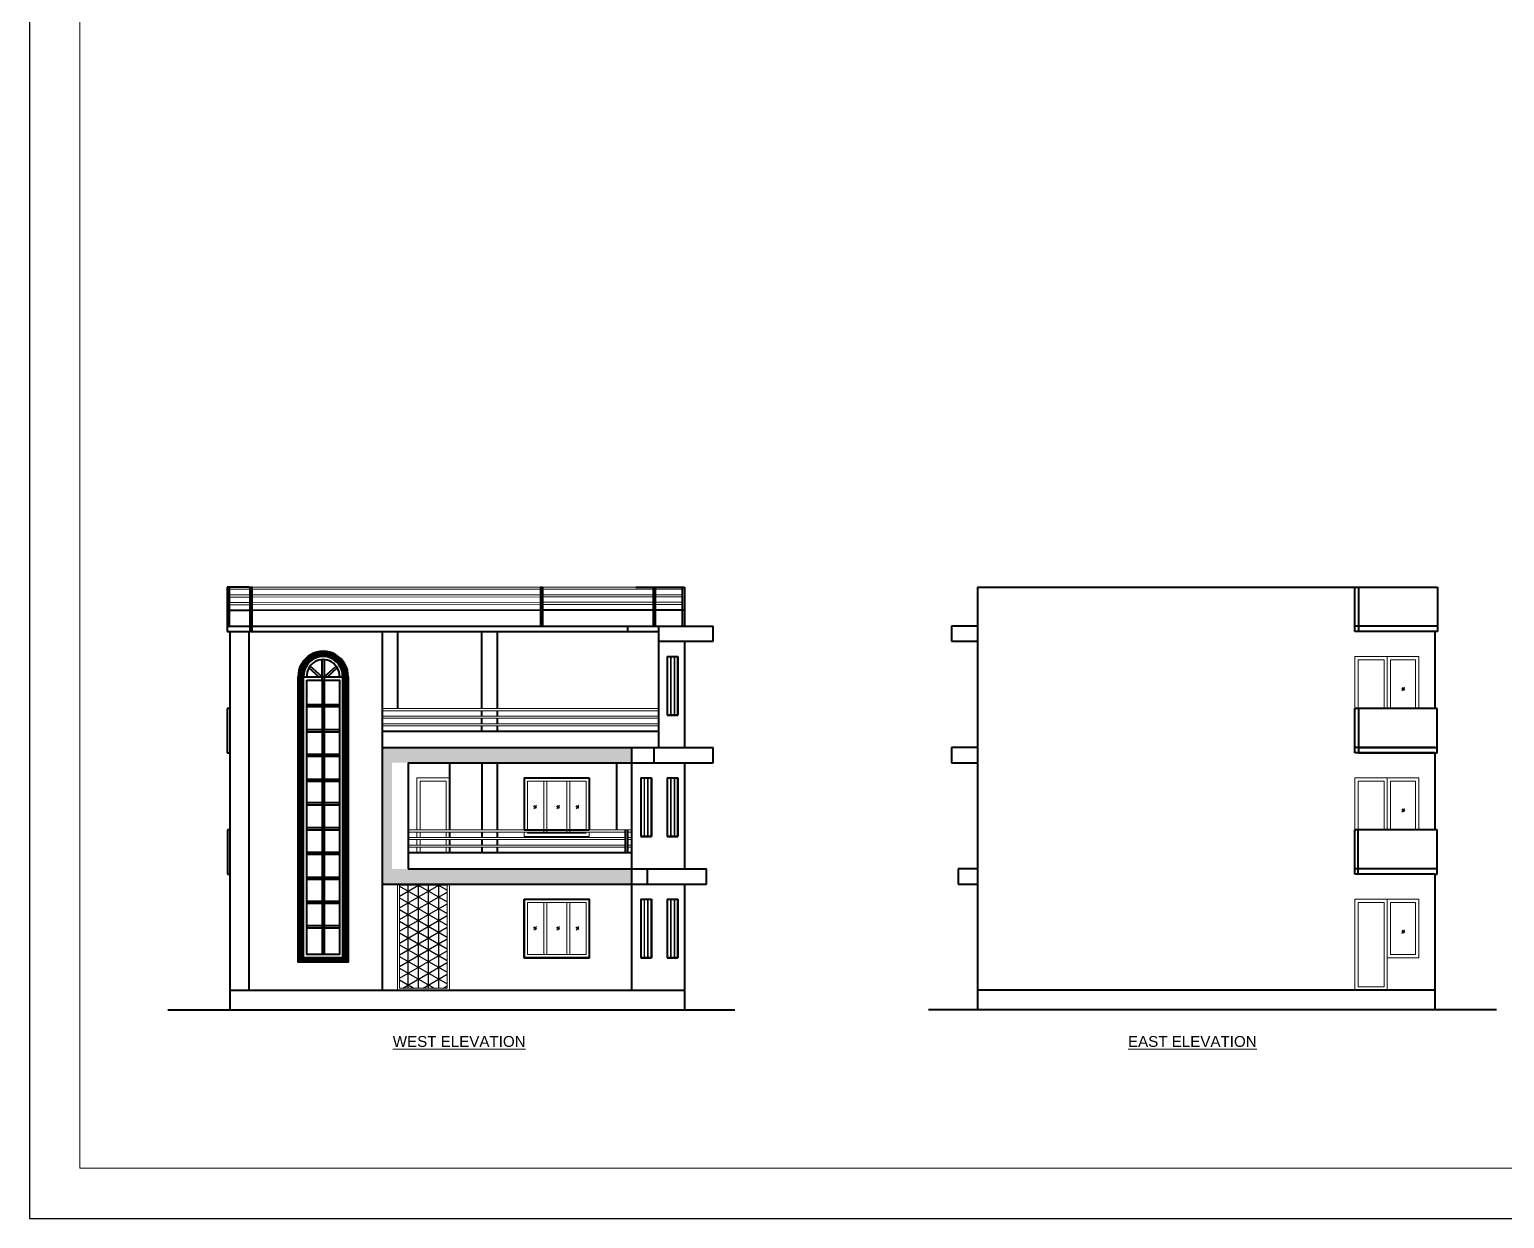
# Model space of a CAD drawing. Header units: inches. Extents: x -14619 to 1971361, y -855114 to -978.
# Drawn here: x 8069 to 9431, y -9590 to -8493 of the extents above; entities that cross this region are included whole.
import ezdxf

# ---------------------------------------------------------------- set-up
doc = ezdxf.new("R2010")
doc.units = ezdxf.units.IN
doc.header["$LTSCALE"] = 0.5
doc.header["$MEASUREMENT"] = 0
for name, color, linetype, lineweight in [('ELE1', 3, 'Continuous', 9), ('elev 25', 143, 'Continuous', 20), ('HACTH', 8, 'Continuous', 5), ('TEXT', 220, 'Continuous', 9), ('wall', 20, 'Continuous', 40), ('win door light', 30, 'Continuous', 18)]:
    doc.layers.add(name, color=color, linetype=linetype, lineweight=lineweight)
doc.styles.add('arial', font='arial.ttf')

msp = doc.modelspace()

# ---------------------------------------------------------------- hatches: boundary and pattern name
h = msp.add_hatch()
h.set_pattern_fill('ANSI31', color=256)
h.paths.add_polyline_path([(8322.4, -9090.3), (8322.4, -9090.3, -1.047831), (8358.4, -9090.6), (8358.4, -9349.6), (8363.4, -9349.6), (8363.4, -9090.4, 1.023644), (8317.4, -9090.3), (8317.4, -9349.6), (8322.4, -9349.6)])
h.paths.add_polyline_path([(8363.4, -9349.6), (8358.4, -9349.6), (8317.4, -9349.6), (8317.4, -9353.6), (8363.4, -9353.6)])
h = msp.add_hatch()
h.set_pattern_fill('NET3', color=256, scale=75, angle=90)
h.set_pattern_definition([(90, (-7462.249, 0), (-9.375, 6e-16), []), (150, (-7462.249, 0), (-4.6875, -8.118988), []), (210, (-7462.249, 0), (4.6875, -8.118988), [])])
h.paths.add_polyline_path([(8455, -9282.6), (8411, -9282.6), (8411, -9377.6), (8455, -9377.6)])
at = {"layer": 'HACTH'}
h = msp.add_hatch(color=256, dxfattribs=at)
h.dxf.hatch_style = 1
h.paths.add_polyline_path([(8395, -9155.6), (8395, -9281.6), (8409, -9281.6), (8457, -9281.6), (8625.1, -9281.6), (8625.1, -9267.6), (8404, -9267.6), (8404, -9169.6), (8625.1, -9169.6), (8625.1, -9155.6)])

# ---------------------------------------------------------------- linework, layer by layer
msp.add_line((8541, -9007.4), (8543, -9007.4))
at = {"layer": 'Defpoints'}
msp.add_lwpolyline([(11247, -7342.3), (8069.4, -7342.3), (8069.4, -9590.3), (11247, -9590.3)], close=True, dxfattribs=at)
at = {"layer": 'ELE1'}
msp.add_lwpolyline([(8115.7, -7388.7), (11200.6, -7388.7), (11200.6, -9544), (8115.7, -9544)], close=True, dxfattribs=at)
at = {"layer": 'elev 25'}
for p, q in [((8541, -9007.6), (8253.8, -9007.6)), ((8273, -9009.6), (8253.8, -9009.6)), ((8543, -9009.4), (8275, -9009.6)), ((8628.9, -9007.6), (8543, -9007.6)), ((8644.9, -9009.6), (8543, -9009.6)), ((8671.9, -9009.6), (8646.9, -9009.6)), ((8273, -9014.8), (8253.8, -9014.8)), ((8273, -9016.8), (8253.8, -9016.8)), ((8273, -9021.8), (8253.8, -9021.8)), ((8273, -9023.8), (8253.8, -9023.8)), ((8541, -9014.6), (8275, -9014.8)), ((8541, -9016.6), (8275, -9016.8)), ((8541, -9021.6), (8275, -9021.8)), ((8541, -9023.6), (8275, -9023.8)), ((8644.9, -9014.6), (8543, -9014.6)), ((8644.9, -9016.6), (8543, -9016.6)), ((8644.9, -9021.6), (8543, -9021.6)), ((8644.9, -9023.6), (8543, -9023.6)), ((8671.9, -9014.6), (8646.9, -9014.6)), ((8671.9, -9016.6), (8646.9, -9016.6)), ((8671.9, -9021.6), (8646.9, -9021.6)), ((8671.9, -9023.6), (8646.9, -9023.6)), ((8650, -9119.6), (8395, -9119.6)), ((8650, -9121.6), (8395, -9121.6)), ((8650, -9126.6), (8395, -9126.6)), ((8650, -9128.6), (8395, -9128.6)), ((8650, -9133.6), (8395, -9133.6)), ((8650, -9135.6), (8395, -9135.6)), ((8505, -9231.6), (8419, -9231.6)), ((8505, -9233.6), (8419, -9233.6)), ((8505, -9238.6), (8419, -9238.6)), ((8505, -9240.6), (8419, -9240.6)), ((8625.1, -9231.6), (8501, -9231.6)), ((8619.2, -9233.6), (8501, -9233.6)), ((8619.2, -9238.6), (8501, -9238.6)), ((8619.2, -9240.6), (8501, -9240.6)), ((8625.1, -9233.6), (8621.2, -9233.6)), ((8625.1, -9238.6), (8621.2, -9238.6)), ((8625.1, -9240.6), (8621.2, -9240.6)), ((8505, -9245.6), (8419, -9245.6)), ((8505, -9247.6), (8419, -9247.6)), ((8619.2, -9245.6), (8501, -9245.6)), ((8619.2, -9247.6), (8501, -9247.6)), ((8625.1, -9245.6), (8621.2, -9245.6)), ((8625.1, -9247.6), (8621.2, -9247.6))]:
    msp.add_line(p, q, dxfattribs=at)
at = {"layer": 'wall'}
for p, q in [((8254.4, -9007.6), (8251.8, -9007.6)), ((8251.8, -9007.6), (8251.8, -9048.6)), ((8253.8, -9007.6), (8253.8, -9043.6)), ((8271.7, -9007.6), (8254.4, -9007.6)), ((8271.7, -9007.6), (8275, -9007.6)), ((8273, -9048.6), (8273, -9007.6)), ((8275, -9048.6), (8275, -9007.6)), ((8541, -9007.4), (8541, -9043.4)), ((8543, -9007.4), (8543, -9043.4)), ((8628.9, -9007.6), (8673.9, -9007.6)), ((8644.9, -9007.6), (8644.9, -9043.6)), ((8646.9, -9007.6), (8646.9, -9043.6)), ((8671.9, -9007.6), (8671.9, -9043.6)), ((8673.9, -9007.6), (8673.9, -9043.6)), ((8944.5, -9007.6), (8944.5, -9397.6)), ((8944.5, -9007.6), (9366.4, -9007.6)), ((9292.6, -9048.6), (9292.6, -9007.6)), ((9296.3, -9048.6), (9296.3, -9007.6)), ((9366.4, -9007.6), (9369, -9007.6)), ((9369, -9007.6), (9369, -9048.6)), ((8253.8, -9028.8), (8273, -9028.8)), ((8275, -9028.8), (8541, -9028.6)), ((8543, -9028.6), (8673.9, -9028.6)), ((8251.8, -9043.6), (8700.4, -9043.6)), ((8251.8, -9048.6), (8271.7, -9048.6)), ((8254.4, -9048.6), (8254.4, -9397.6)), ((8271.7, -9048.6), (8271.7, -9379.6)), ((8271.7, -9048.6), (8650, -9048.6)), ((8395, -9048.6), (8395, -9379.6)), ((8409, -9048.6), (8409, -9119.6)), ((8487, -9119.6), (8487, -9048.6)), ((8501, -9048.6), (8501, -9119.6)), ((8621.2, -9043.6), (8621.2, -9048.6)), ((8650, -9043.6), (8650, -9057.6)), ((8700.4, -9057.6), (8700.4, -9043.6)), ((8944.5, -9043.6), (8920.4, -9043.6)), ((8920.4, -9043.6), (8920.4, -9057.6)), ((9369, -9043.6), (9292.6, -9043.6)), ((9366.4, -9048.6), (9292.6, -9048.6)), ((9366.4, -9048.6), (9366.4, -9119.6)), ((9369, -9048.6), (9366.4, -9048.6)), ((8650, -9057.6), (8650, -9155.6)), ((8650, -9057.6), (8700.4, -9057.6)), ((8673.9, -9057.6), (8673.9, -9155.6)), ((8920.4, -9057.6), (8944.5, -9057.6)), ((8339.4, -9090.3), (8328.4, -9080.4)), ((8339.4, -9093.3), (8339.4, -9074.5)), ((8341.4, -9074.5), (8341.4, -9346.6)), ((8341.4, -9090.3), (8352.3, -9080.4)), ((8658, -9071.6), (8658, -9125.6)), ((8658, -9071.6), (8658, -9125.6)), ((8658, -9071.6), (8667.8, -9071.6)), ((8667.8, -9071.6), (8667.8, -9125.6)), ((8667.8, -9071.6), (8667.8, -9125.6)), ((8317.4, -9353.6), (8317.4, -9090.3)), ((8336.4, -9090.3), (8327.3, -9082.1)), ((8339.4, -9093.2), (8339.4, -9346.6)), ((8344.3, -9090.3), (8353.4, -9082.1)), ((8254.4, -9119.6), (8251.9, -9119.6)), ((8251.9, -9119.6), (8251.9, -9160.6)), ((8325.4, -9115.9), (8355.4, -9115.9)), ((8325.4, -9117.9), (8355.4, -9117.9)), ((8487, -9126.6), (8487, -9121.6)), ((8501, -9121.6), (8501, -9126.6)), ((9366.4, -9119.6), (9292.6, -9119.6)), ((9292.6, -9160.6), (9292.6, -9119.6)), ((9296.1, -9119.6), (9296.1, -9160.6)), ((9368.8, -9119.6), (9366.4, -9119.6)), ((9368.8, -9160.6), (9368.8, -9119.6)), ((8487, -9133.6), (8487, -9128.6)), ((8501, -9128.6), (8501, -9133.6)), ((8658, -9125.6), (8667.8, -9125.6)), ((8325.4, -9139), (8355.4, -9139)), ((8325.4, -9141), (8355.4, -9141)), ((8395, -9140.6), (8650, -9140.6)), ((8487, -9140.6), (8487, -9135.6)), ((8501, -9135.6), (8501, -9140.6)), ((8251.9, -9160.6), (8254.4, -9160.6)), ((8325.4, -9161.6), (8355.4, -9161.6)), ((8395, -9155.6), (8700.4, -9155.6)), ((8625.1, -9155.6), (8625.1, -9379.6)), ((8645.5, -9155.6), (8645.5, -9169.6)), ((8700.4, -9169.6), (8700.4, -9155.6)), ((8944.5, -9155.6), (8920.4, -9155.6)), ((8920.4, -9155.6), (8920.4, -9169.6)), ((9366.4, -9155.6), (9292.6, -9155.6)), ((9366.4, -9160.6), (9292.6, -9160.6)), ((9296.1, -9155.6), (9368.8, -9155.6)), ((9296.1, -9160.6), (9368.6, -9160.6)), ((9366.4, -9160.6), (9366.4, -9231.6)), ((8325.4, -9163.6), (8355.4, -9163.6)), ((8419, -9169.6), (8419, -9267.6)), ((8419, -9169.6), (8625.1, -9169.6)), ((8457, -9169.6), (8457, -9231.6)), ((8487, -9169.6), (8487, -9231.6)), ((8501, -9169.6), (8501, -9231.6)), ((8611.1, -9169.6), (8611.1, -9231.6)), ((8625.1, -9169.6), (8700.4, -9169.6)), ((8673.9, -9169.6), (8673.9, -9267.6)), ((8920.4, -9169.6), (8944.5, -9169.6)), ((8325.4, -9184.8), (8355.4, -9184.8)), ((8325.4, -9186.8), (8355.4, -9186.8)), ((8526.1, -9183.6), (8526.1, -9231.6)), ((8526.1, -9183.6), (8526.1, -9231.6)), ((8526.1, -9183.6), (8586.1, -9183.6)), ((8586.1, -9183.6), (8586.1, -9231.6)), ((8586.1, -9183.6), (8586.1, -9231.6)), ((8633.6, -9183.6), (8633.6, -9237.6)), ((8633.6, -9183.6), (8633.6, -9237.6)), ((8633.6, -9183.6), (8643.4, -9183.6)), ((8643.4, -9183.6), (8643.4, -9237.6)), ((8643.4, -9183.6), (8643.4, -9237.6)), ((8658, -9183.6), (8658, -9237.6)), ((8658, -9183.6), (8658, -9237.6)), ((8658, -9183.6), (8667.8, -9183.6)), ((8667.8, -9183.6), (8667.8, -9237.6)), ((8667.8, -9183.6), (8667.8, -9237.6)), ((8325.4, -9206.4), (8355.4, -9206.4)), ((8325.4, -9208.4), (8355.4, -9208.4)), ((8325.4, -9229.5), (8355.4, -9229.5)), ((8254.4, -9231.6), (8252.2, -9231.6)), ((8252.2, -9231.6), (8252.2, -9272.6)), ((8325.4, -9231.5), (8355.4, -9231.5)), ((8395, -9231.6), (8395, -9272.6)), ((8457, -9233.6), (8457, -9238.6)), ((8457, -9240.6), (8457, -9245.6)), ((8487, -9233.6), (8487, -9238.6)), ((8487, -9240.6), (8487, -9245.6)), ((8501, -9233.6), (8501, -9238.6)), ((8501, -9240.6), (8501, -9245.6)), ((8526.1, -9231.6), (8586.1, -9231.6)), ((8619.2, -9231.6), (8619.2, -9252.6)), ((8621.2, -9231.6), (8621.2, -9252.6)), ((8633.6, -9237.6), (8643.4, -9237.6)), ((8658, -9237.6), (8667.8, -9237.6)), ((9366.4, -9231.6), (9292.6, -9231.6)), ((9292.6, -9272.6), (9292.6, -9231.6)), ((9295.7, -9272.6), (9295.7, -9231.6)), ((9368.6, -9231.6), (9366.4, -9231.6)), ((9368.6, -9272.6), (9368.6, -9231.6)), ((8325.4, -9252.1), (8355.4, -9252.1)), ((8325.4, -9254.1), (8355.4, -9254.1)), ((8419, -9252.6), (8505, -9252.6)), ((8457, -9247.6), (8457, -9252.6)), ((8487, -9247.6), (8487, -9252.6)), ((8501, -9247.6), (8501, -9252.6)), ((8501, -9252.6), (8625.1, -9252.6)), ((8419, -9267.6), (8694.4, -9267.6)), ((8639.4, -9267.6), (8639.4, -9281.6)), ((8694.4, -9281.6), (8694.4, -9267.6)), ((8944.5, -9267.6), (8926.4, -9267.6)), ((8926.4, -9267.6), (8926.4, -9281.6)), ((9368.6, -9267.6), (9292.6, -9267.6)), ((8252.2, -9272.6), (8254.4, -9272.6)), ((8325.4, -9275.2), (8355.4, -9275.2)), ((8325.4, -9277.2), (8355.4, -9277.2)), ((8395, -9281.6), (8625.1, -9281.6)), ((8625.1, -9281.6), (8694.4, -9281.6)), ((8673.9, -9281.6), (8673.9, -9397.6)), ((8926.4, -9281.6), (8944.5, -9281.6)), ((9366.4, -9272.6), (9292.6, -9272.6)), ((9366.4, -9272.6), (9366.4, -9397.6)), ((9366.4, -9272.6), (9368.6, -9272.6)), ((8325.4, -9297.3), (8355.4, -9297.3)), ((8526.1, -9295.6), (8526.1, -9349.6)), ((8526.1, -9295.6), (8526.1, -9349.6)), ((8526.1, -9295.6), (8586.1, -9295.6)), ((8586.1, -9295.6), (8586.1, -9349.6)), ((8586.1, -9295.6), (8586.1, -9349.6)), ((8633.6, -9295.6), (8633.6, -9349.6)), ((8633.6, -9295.6), (8633.6, -9349.6)), ((8633.6, -9295.6), (8643.4, -9295.6)), ((8643.4, -9295.6), (8643.4, -9349.6)), ((8643.4, -9295.6), (8643.4, -9349.6)), ((8658, -9295.6), (8658, -9349.6)), ((8658, -9295.6), (8658, -9349.6)), ((8658, -9295.6), (8667.8, -9295.6)), ((8667.8, -9295.6), (8667.8, -9349.6)), ((8667.8, -9295.6), (8667.8, -9349.6)), ((8325.4, -9299.3), (8355.4, -9299.3)), ((8325.4, -9320), (8355.4, -9320)), ((8325.4, -9322), (8355.4, -9322)), ((8317.4, -9349.6), (8363.4, -9349.6)), ((8322.4, -9349.6), (8358.4, -9349.6)), ((8363.4, -9349.6), (8363.4, -9353.6)), ((8526.1, -9349.6), (8586.1, -9349.6)), ((8633.6, -9349.6), (8643.4, -9349.6)), ((8658, -9349.6), (8667.8, -9349.6)), ((8363.4, -9353.6), (8317.4, -9353.6)), ((8254.4, -9379.6), (8673.9, -9379.6)), ((9366.4, -9379.6), (8944.5, -9379.6)), ((8197, -9397.6), (8720.3, -9397.6)), ((9423.5, -9397.6), (8899.2, -9397.6))]:
    msp.add_line(p, q, dxfattribs=at)
msp.add_lwpolyline([(8363.4, -9090.4), (8363.4, -9353.6), (8317.4, -9353.6), (8317.4, -9090.3)], dxfattribs=at)
for points in [[(8322.4, -9090.3), (8358.4, -9090.3), (8358.4, -9349.6), (8322.4, -9349.6)], [(8325.4, -9093.3), (8355.4, -9093.3), (8355.4, -9346.6), (8325.4, -9346.6)], [(8526.1, -9295.6), (8586.1, -9295.6), (8586.1, -9349.6), (8526.1, -9349.6)]]:
    msp.add_lwpolyline(points, close=True, dxfattribs=at)
for centre, radius, start, end in [((8340.4, -9089.8), 23, 358.4684, 181.1461), ((8340.4, -9089.6), 18, 357.7832, 182.2168), ((8340.4, -9089.6), 15.1, 357.7832, 182.2168)]:
    msp.add_arc(centre, radius, start, end, dxfattribs=at)
at = {"layer": 'win door light'}
for p, q in [((8661, -9072.1), (8661, -9125.1)), ((8661.5, -9072.1), (8661.5, -9125.1)), ((8664.4, -9072.1), (8664.4, -9125.1)), ((8664.9, -9072.1), (8664.9, -9125.1)), ((9337, -9100.2), (9336, -9101.5)), ((9338.6, -9099.9), (9336.1, -9103.2)), ((9338.7, -9101.5), (9337.7, -9102.9)), ((8427, -9183.6), (8457, -9183.6)), ((8427, -9183.6), (8427, -9231.6)), ((8457, -9183.6), (8457, -9231.6)), ((8544, -9186.6), (8544, -9234.6)), ((8547, -9186.6), (8547, -9234.6)), ((8565.2, -9186.6), (8565.2, -9234.6)), ((8568.2, -9186.6), (8568.2, -9234.6)), ((8636.6, -9184.1), (8636.6, -9237.1)), ((8637.1, -9184.1), (8637.1, -9237.1)), ((8639.9, -9184.1), (8639.9, -9237.1)), ((8640.4, -9184.1), (8640.4, -9237.1)), ((8661, -9184.1), (8661, -9237.1)), ((8661.5, -9184.1), (8661.5, -9237.1)), ((8664.4, -9184.1), (8664.4, -9237.1)), ((8664.9, -9184.1), (8664.9, -9237.1)), ((8535.7, -9209.1), (8534.6, -9210.4)), ((8537.3, -9208.8), (8534.8, -9212.1)), ((8537.4, -9210.4), (8536.3, -9211.8)), ((8556.9, -9209.1), (8555.8, -9210.4)), ((8558.5, -9208.8), (8556, -9212.1)), ((8558.6, -9210.4), (8557.5, -9211.8)), ((8574.8, -9209.1), (8573.7, -9210.4)), ((8576.4, -9208.8), (8573.9, -9212.1)), ((8576.5, -9210.4), (8575.4, -9211.8)), ((9337, -9212.2), (9336, -9213.5)), ((9338.6, -9211.9), (9336.1, -9215.2)), ((9338.7, -9213.5), (9337.7, -9214.9)), ((8409, -9281.6), (8409, -9379.6)), ((8457, -9281.6), (8457, -9379.6)), ((8544, -9298.6), (8544, -9346.6)), ((8547, -9298.6), (8547, -9346.6)), ((8565.2, -9298.6), (8565.2, -9346.6)), ((8568.2, -9298.6), (8568.2, -9346.6)), ((8636.6, -9296.1), (8636.6, -9349.1)), ((8637.1, -9296.1), (8637.1, -9349.1)), ((8639.9, -9296.1), (8639.9, -9349.1)), ((8640.4, -9296.1), (8640.4, -9349.1)), ((8661, -9296.1), (8661, -9349.1)), ((8661.5, -9296.1), (8661.5, -9349.1)), ((8664.4, -9296.1), (8664.4, -9349.1)), ((8664.9, -9296.1), (8664.9, -9349.1)), ((8535.7, -9321.1), (8534.6, -9322.4)), ((8537.3, -9320.8), (8534.8, -9324.1)), ((8537.4, -9322.4), (8536.3, -9323.8)), ((8556.9, -9321.1), (8555.8, -9322.4)), ((8558.5, -9320.8), (8556, -9324.1)), ((8558.6, -9322.4), (8557.5, -9323.8)), ((8574.8, -9321.1), (8573.7, -9322.4)), ((8576.4, -9320.8), (8573.9, -9324.1)), ((8576.5, -9322.4), (8575.4, -9323.8)), ((9337, -9324.2), (9336, -9325.5)), ((9338.6, -9323.9), (9336.1, -9327.2)), ((9338.7, -9325.5), (9337.7, -9326.9))]:
    msp.add_line(p, q, dxfattribs=at)
for points in [[(8658, -9071.6), (8667.8, -9071.6), (8667.8, -9125.6), (8658, -9125.6)], [(8658.5, -9072.1), (8667.3, -9072.1), (8667.3, -9125.1), (8658.5, -9125.1)], [(8633.6, -9183.6), (8643.4, -9183.6), (8643.4, -9237.6), (8633.6, -9237.6)], [(8634.1, -9184.1), (8642.9, -9184.1), (8642.9, -9237.1), (8634.1, -9237.1)], [(8658, -9183.6), (8667.8, -9183.6), (8667.8, -9237.6), (8658, -9237.6)], [(8658.5, -9184.1), (8667.3, -9184.1), (8667.3, -9237.1), (8658.5, -9237.1)], [(8411, -9282.6), (8455, -9282.6), (8455, -9377.6), (8411, -9377.6)], [(8526.1, -9295.6), (8586.1, -9295.6), (8586.1, -9349.6), (8526.1, -9349.6)], [(8529.1, -9298.6), (8583.1, -9298.6), (8583.1, -9346.6), (8529.1, -9346.6)], [(8633.6, -9295.6), (8643.4, -9295.6), (8643.4, -9349.6), (8633.6, -9349.6)], [(8634.1, -9296.1), (8642.9, -9296.1), (8642.9, -9349.1), (8634.1, -9349.1)], [(8658, -9295.6), (8667.8, -9295.6), (8667.8, -9349.6), (8658, -9349.6)], [(8658.5, -9296.1), (8667.3, -9296.1), (8667.3, -9349.1), (8658.5, -9349.1)], [(9292.6, -9295.6), (9322.6, -9295.6), (9322.6, -9379.6), (9292.6, -9379.6)], [(9295.6, -9298.6), (9319.6, -9298.6), (9319.6, -9376.6), (9295.6, -9376.6)], [(9322.6, -9295.6), (9351.7, -9295.6), (9351.7, -9349.6), (9322.6, -9349.6)], [(9325.6, -9298.6), (9348.7, -9298.6), (9348.7, -9346.6), (9325.6, -9346.6)]]:
    msp.add_lwpolyline(points, close=True, dxfattribs=at)
for points in [[(9292.6, -9119.6), (9292.6, -9071.6), (9322.6, -9071.6), (9322.6, -9119.6)], [(9295.6, -9119.6), (9295.6, -9074.6), (9319.6, -9074.6), (9319.6, -9119.6)], [(9322.6, -9119.6), (9322.6, -9071.6), (9351.7, -9071.6), (9351.7, -9119.6)], [(9325.6, -9119.6), (9325.6, -9074.6), (9348.7, -9074.6), (9348.7, -9119.6)], [(8427, -9231.6), (8427, -9183.6), (8457, -9183.6), (8457, -9231.6)], [(8430, -9231.6), (8430, -9186.6), (8454, -9186.6), (8454, -9231.6)], [(8526.1, -9231.6), (8526.1, -9183.6), (8586.1, -9183.6), (8586.1, -9231.6)], [(8529.1, -9231.6), (8529.1, -9186.6), (8583.1, -9186.6), (8583.1, -9231.6)], [(9292.6, -9231.6), (9292.6, -9183.6), (9322.6, -9183.6), (9322.6, -9231.6)], [(9295.6, -9231.6), (9295.6, -9186.6), (9319.6, -9186.6), (9319.6, -9231.6)], [(9322.6, -9231.6), (9322.6, -9183.6), (9351.7, -9183.6), (9351.7, -9231.6)], [(9325.6, -9231.6), (9325.6, -9186.6), (9348.7, -9186.6), (9348.7, -9231.6)], [(8427, -9238.6), (8427, -9233.6)], [(8427, -9245.6), (8427, -9240.6)], [(8430, -9238.6), (8430, -9233.6)], [(8430, -9245.6), (8430, -9240.6)], [(8454, -9233.6), (8454, -9238.6)], [(8454, -9240.6), (8454, -9245.6)], [(8586.1, -9237.6), (8526.1, -9237.6), (8526.1, -9233.6)], [(8583.1, -9233.6), (8583.1, -9234.6), (8529.1, -9234.6), (8529.1, -9233.6)], [(8586.1, -9233.6), (8586.1, -9237.6)], [(8427, -9252.6), (8427, -9247.6)], [(8430, -9252.6), (8430, -9247.6)], [(8454, -9247.6), (8454, -9252.6)], [(8457, -9281.6), (8457, -9379.6), (8409, -9379.6), (8409, -9281.6)]]:
    msp.add_lwpolyline(points, dxfattribs=at)

# ---------------------------------------------------------------- texts
at = {"layer": 'TEXT', "ltscale": 5, "char_height": 10, "width": 169.444, "style": 'arial'}
for s, insert, attachment_point in [('\\pi20.02;{\\LWEST ELEVATION}', (8527.3, -9421.9), 3), ('{\\LEAST ELEVATION}', (9083.3, -9421.9), 1)]:
    msp.add_mtext(s, dxfattribs=dict(at, insert=insert, attachment_point=attachment_point))

doc.saveas('drawing.dxf')
